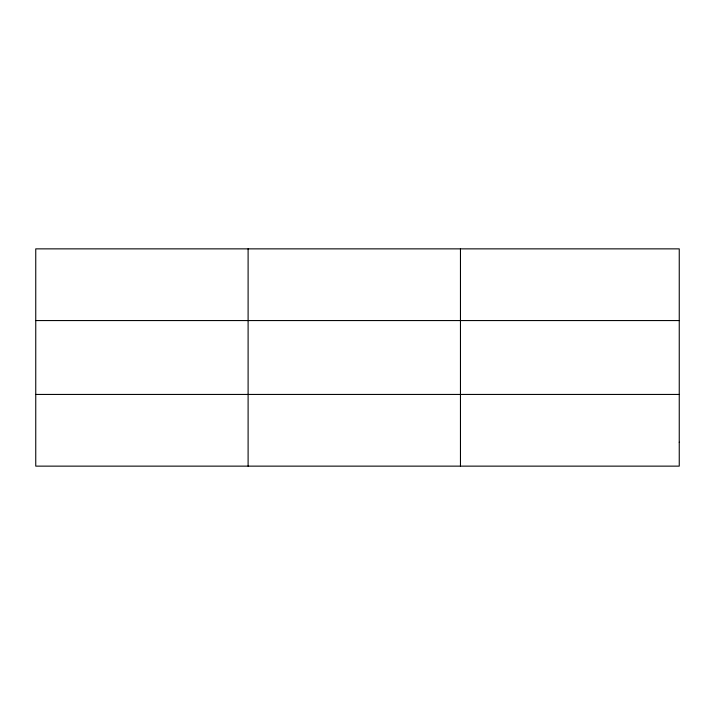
<?xml version="1.0" encoding="UTF-8"?>
<svg xmlns="http://www.w3.org/2000/svg" width="715" height="715" viewBox="0 0 715 715"><rect width="100%" height="100%" fill="white"/><g stroke="black" fill="none" stroke-linecap="round" stroke-linejoin="round"><path stroke-width="1.07" d="M248.105 466.135L248.105 248.865M460.46 466.135L460.46 248.865M35.75 320.561L679.25 320.561M35.75 394.439L679.25 394.439M679.25 442.236L679.25 466.135L35.75 466.135L35.75 248.865L679.25 248.865L679.25 442.236"/></g></svg>
